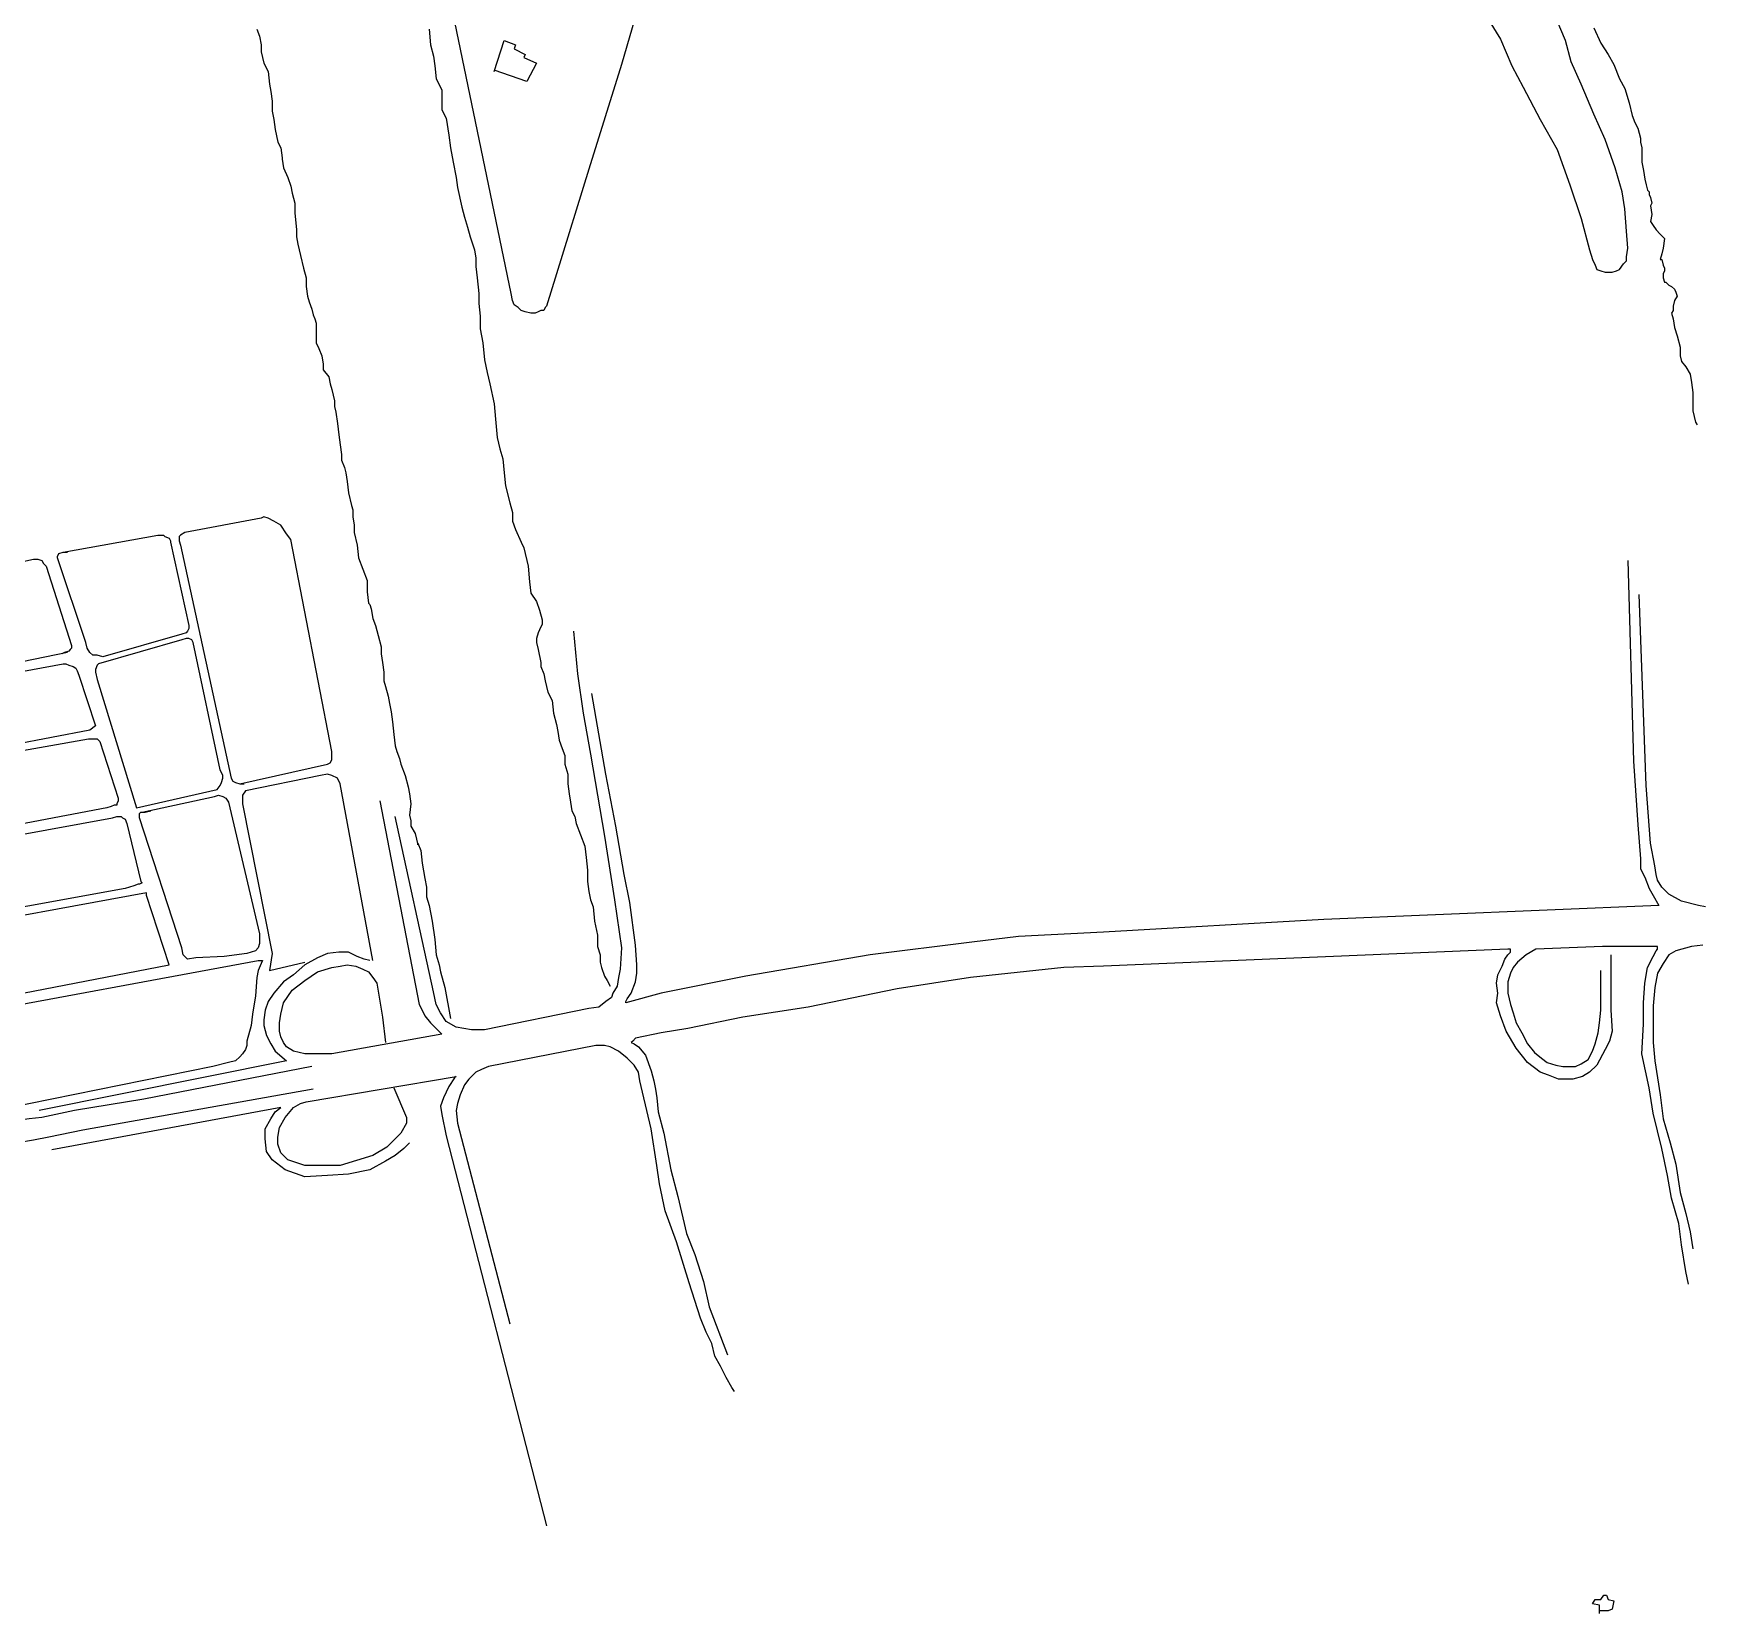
# Model space of a CAD drawing. Header units: metres. Extents: x 633203 to 636749, y 814888 to 818163.
# Drawn here: x 635566 to 636749, y 814967 to 816085 of the extents above; entities that cross this region are included whole.
import ezdxf

# ---------------------------------------------------------------- set-up
doc = ezdxf.new("R2010")
doc.units = ezdxf.units.M

msp = doc.modelspace()

# ---------------------------------------------------------------- linework, layer by layer
at = {"layer": '6', "color": 3}
for points in [[(636001, 816128), (635982, 816063), (635959, 815989), (635936, 815915), (635929, 815892), (635928, 815891), (635927, 815889), (635925, 815889), (635923, 815888), (635921, 815887), (635918, 815887), (635914, 815888), (635911, 815889), (635909, 815891), (635906, 815893), (635905, 815896), (635904, 815901), (635810, 816355)], [(636596, 816094), (636604, 816081), (636612, 816062), (636620, 816047), (636632, 816024), (636644, 816003), (636653, 815978), (636661, 815954), (636667, 815932), (636669, 815925), (636671, 815921), (636672, 815918), (636675, 815917), (636678, 815916), (636683, 815916), (636686, 815917), (636688, 815918), (636691, 815922), (636693, 815924), (636693, 815927), (636694, 815933), (636693, 815945), (636692, 815961), (636690, 815973), (636685, 815990), (636678, 816010), (636670, 816028), (636661, 816049), (636654, 816065), (636650, 816080), (636644, 816094)], [(635712, 815554), (635774, 815568), (635776, 815569), (635777, 815571), (635777, 815573), (635777, 815577), (635748, 815727), (635745, 815731), (635741, 815737), (635736, 815740), (635732, 815742), (635729, 815743), (635727, 815742), (635673, 815732), (635670, 815730), (635669, 815729), (635669, 815726), (635670, 815723), (635706, 815558), (635707, 815556), (635709, 815555), (635712, 815554), (635715, 815554)], [(635587, 815718), (635654, 815730), (635658, 815730), (635659, 815729), (635662, 815728), (635663, 815726), (635663, 815725), (635676, 815666), (635676, 815664), (635675, 815662), (635674, 815661), (635671, 815660), (635615, 815644), (635611, 815645), (635608, 815645), (635606, 815647), (635604, 815650), (635603, 815654), (635583, 815714), (635583, 815715), (635584, 815717), (635587, 815718), (635590, 815718)], [(635471, 815692), (635566, 815713), (635569, 815713), (635572, 815712), (635573, 815710), (635575, 815708), (635593, 815652), (635593, 815650), (635592, 815649), (635591, 815648), (635588, 815647), (635586, 815646)], [(635590, 815647), (635464, 815621)], [(635463, 815616), (635587, 815639), (635589, 815639), (635591, 815638), (635594, 815637), (635596, 815636), (635597, 815634), (635598, 815631), (635610, 815595), (635606, 815592), (635470, 815566), (635468, 815566), (635466, 815567), (635465, 815568), (635464, 815569), (635463, 815570), (635456, 815608), (635457, 815610), (635457, 815612), (635458, 815613), (635459, 815614), (635460, 815615), (635462, 815615)], [(635470, 815562), (635605, 815586), (635608, 815586), (635611, 815586), (635612, 815585), (635613, 815584), (635626, 815544), (635626, 815542), (635625, 815540), (635625, 815539), (635623, 815539), (635621, 815538), (635618, 815537), (635480, 815511)], [(635806, 815429), (635783, 815554), (635781, 815558), (635777, 815560), (635774, 815561), (635769, 815560), (635716, 815549), (635714, 815546), (635714, 815544), (635714, 815540), (635735, 815434), (635733, 815422), (635758, 815428)], [(635643, 815534), (635694, 815545), (635697, 815546), (635700, 815545), (635702, 815544), (635704, 815541), (635726, 815448), (635726, 815446), (635726, 815441), (635725, 815438), (635723, 815436), (635717, 815434), (635701, 815432), (635681, 815431), (635675, 815430), (635672, 815433), (635671, 815438), (635641, 815530), (635641, 815531), (635641, 815532), (635641, 815533), (635642, 815534), (635645, 815534), (635649, 815535)], [(635485, 815505), (635622, 815530), (635625, 815531), (635628, 815531), (635629, 815530), (635631, 815529), (635632, 815526), (635642, 815485), (635643, 815484), (635641, 815483), (635640, 815483), (635637, 815482), (635631, 815480), (635493, 815455)], [(635489, 815441), (635497, 815399), (635498, 815397), (635500, 815396), (635503, 815395), (635507, 815396), (635662, 815426), (635646, 815475), (635646, 815477), (635494, 815449), (635492, 815449), (635491, 815448), (635490, 815446), (635489, 815445), (635489, 815441), (635489, 815437)], [(635508, 815389), (635725, 815429), (635726, 815429), (635727, 815429), (635728, 815429), (635727, 815427), (635725, 815422), (635724, 815417), (635723, 815404), (635721, 815391), (635720, 815383), (635717, 815372), (635717, 815369), (635716, 815366), (635714, 815363), (635712, 815361), (635709, 815358), (635704, 815357), (635693, 815354), (635530, 815321)]]:
    msp.add_lwpolyline(points, dxfattribs=at)
msp.add_lwpolyline([(635639, 815537), (635696, 815550), (635698, 815553), (635699, 815555), (635700, 815558), (635700, 815560), (635698, 815564), (635679, 815654), (635678, 815656), (635676, 815657), (635674, 815657), (635671, 815656), (635612, 815639), (635611, 815638), (635610, 815635), (635610, 815633), (635611, 815628)], close=True, dxfattribs=at)
at = {"layer": '99', "color": 7}
for points in [[(635724, 816088), (635726, 816083), (635727, 816077), (635727, 816072), (635729, 816064), (635732, 816058), (635733, 816049), (635734, 816044), (635735, 816037), (635735, 816030), (635736, 816024), (635737, 816017), (635739, 816008), (635741, 816004), (635742, 815997), (635742, 815996), (635743, 815990), (635746, 815983), (635748, 815977), (635749, 815972), (635751, 815965), (635751, 815958), (635752, 815946), (635752, 815941), (635753, 815936), (635755, 815928), (635757, 815919), (635759, 815912), (635759, 815906), (635760, 815899), (635761, 815895), (635763, 815890), (635764, 815886), (635765, 815883), (635766, 815880), (635766, 815875), (635766, 815866), (635768, 815862), (635770, 815857), (635771, 815851), (635771, 815847), (635775, 815842), (635776, 815837), (635777, 815833), (635779, 815825), (635779, 815821), (635780, 815817), (635781, 815809), (635782, 815801), (635783, 815794), (635784, 815787), (635784, 815783), (635786, 815778), (635787, 815774), (635788, 815768), (635789, 815760), (635791, 815751), (635792, 815748), (635792, 815743), (635793, 815737), (635793, 815732), (635795, 815723), (635796, 815714), (635799, 815706), (635802, 815698), (635802, 815690), (635803, 815682), (635804, 815681), (635805, 815678), (635806, 815671), (635808, 815666), (635810, 815659), (635812, 815651), (635812, 815646), (635813, 815640), (635814, 815633), (635814, 815627), (635815, 815623), (635817, 815616), (635818, 815611), (635819, 815605), (635820, 815598), (635821, 815589), (635822, 815581), (635823, 815577), (635825, 815572), (635826, 815568), (635829, 815560), (635831, 815552), (635832, 815547), (635833, 815540), (635832, 815532), (635833, 815528), (635833, 815524), (635836, 815519), (635838, 815511), (635838, 815512), (635840, 815507), (635841, 815498), (635843, 815487), (635844, 815481), (635844, 815474), (635846, 815468), (635848, 815457), (635850, 815444), (635851, 815433), (635853, 815426), (635854, 815421), (635857, 815410), (635861, 815388)], [(635846, 816088), (635847, 816077), (635849, 816069), (635850, 816062), (635851, 816053), (635855, 816045), (635855, 816031), (635858, 816025), (635860, 816013), (635861, 816004), (635863, 815994), (635865, 815983), (635866, 815976), (635869, 815962), (635871, 815955), (635873, 815948), (635875, 815941), (635878, 815932), (635879, 815926), (635879, 815920), (635880, 815912), (635881, 815901), (635881, 815894), (635882, 815885), (635882, 815876), (635884, 815866), (635885, 815854), (635887, 815845), (635889, 815837), (635892, 815823), (635893, 815812), (635894, 815799), (635896, 815791), (635898, 815784), (635899, 815774), (635900, 815765), (635903, 815753), (635905, 815746), (635905, 815740), (635907, 815734), (635911, 815725), (635913, 815721), (635916, 815708), (635917, 815697), (635918, 815689), (635922, 815683), (635924, 815677), (635926, 815670), (635926, 815667), (635924, 815663), (635923, 815661), (635922, 815657), (635922, 815654), (635923, 815649), (635925, 815640), (635925, 815637), (635927, 815632), (635928, 815627), (635930, 815619), (635933, 815613), (635934, 815604), (635936, 815596), (635937, 815591), (635938, 815585), (635940, 815579), (635942, 815574), (635942, 815568), (635944, 815561), (635944, 815554), (635945, 815547), (635946, 815541), (635947, 815535), (635949, 815531), (635950, 815526), (635953, 815518), (635956, 815510), (635957, 815502), (635958, 815493), (635958, 815485), (635959, 815478), (635960, 815472), (635962, 815467), (635963, 815457), (635965, 815447), (635965, 815439), (635967, 815433), (635967, 815428), (635968, 815424), (635970, 815418), (635972, 815415), (635974, 815411)], [(636670, 816089), (636675, 816078), (636680, 816070), (636684, 816063), (636688, 816053), (636692, 816046), (636695, 816036), (636697, 816027), (636699, 816022), (636701, 816018), (636703, 816011), (636703, 816008), (636704, 816004), (636704, 815999), (636704, 815994), (636705, 815988), (636706, 815982), (636707, 815978), (636708, 815974), (636709, 815973), (636709, 815971), (636710, 815969), (636711, 815965), (636710, 815963), (636711, 815957), (636710, 815952), (636712, 815949), (636714, 815946), (636717, 815943), (636720, 815940), (636719, 815933), (636718, 815929), (636717, 815925), (636718, 815925), (636719, 815921), (636720, 815919), (636720, 815917), (636719, 815915), (636719, 815912), (636720, 815909), (636721, 815909), (636723, 815907), (636725, 815906), (636727, 815904), (636728, 815902), (636729, 815899), (636727, 815896), (636726, 815892), (636726, 815889), (636725, 815887), (636726, 815883), (636727, 815877), (636729, 815871), (636731, 815863), (636731, 815857), (636732, 815853), (636735, 815849), (636738, 815844), (636739, 815838), (636740, 815831), (636740, 815825), (636740, 815818), (636741, 815814), (636742, 815810), (636743, 815808)], [(635892, 816058), (635899, 816080), (635907, 816077), (635906, 816074), (635914, 816070), (635913, 816068), (635922, 816064), (635915, 816051), (635892, 816059)], [(636694, 815712), (636698, 815570), (636701, 815525), (636703, 815501), (636703, 815494), (636706, 815488), (636709, 815480), (636712, 815475), (636716, 815468), (636479, 815458), (636323, 815449), (636263, 815446), (636230, 815442), (636158, 815433), (636070, 815418), (636010, 815406), (635985, 815399), (635985, 815400), (635986, 815402), (635989, 815406), (635992, 815414), (635993, 815420), (635993, 815426), (635992, 815440), (635988, 815470), (635984, 815490), (635978, 815524), (635971, 815561), (635961, 815618)], [(636749, 815467), (636744, 815468), (636732, 815471), (636723, 815476), (636718, 815481), (636715, 815486), (636714, 815490), (636713, 815496), (636710, 815512), (636707, 815553), (636702, 815688)], [(635948, 815662), (635951, 815632), (635955, 815604), (635960, 815575), (635970, 815517), (635977, 815472), (635982, 815438), (635981, 815423), (635980, 815417), (635979, 815411), (635976, 815406), (635975, 815403), (635971, 815400), (635966, 815396), (635959, 815395), (635885, 815380), (635876, 815380), (635865, 815382), (635858, 815386), (635854, 815392), (635851, 815398), (635849, 815407), (635822, 815531)], [(635811, 815542), (635839, 815398), (635841, 815394), (635843, 815390), (635847, 815385), (635855, 815377), (635777, 815363), (635770, 815363), (635758, 815363), (635750, 815365), (635745, 815368), (635743, 815371), (635741, 815375), (635740, 815379), (635740, 815385), (635741, 815391), (635743, 815399), (635749, 815408), (635758, 815415), (635767, 815421), (635777, 815424), (635783, 815425), (635788, 815426), (635794, 815425), (635799, 815423), (635803, 815421), (635806, 815417), (635809, 815413), (635813, 815389), (635815, 815371)], [(635804, 815429), (635800, 815430), (635795, 815432), (635789, 815435), (635782, 815435), (635774, 815434), (635767, 815431), (635758, 815426), (635750, 815419), (635743, 815414), (635736, 815406), (635732, 815400), (635730, 815394), (635729, 815387), (635729, 815383), (635731, 815376), (635734, 815370), (635737, 815365), (635745, 815358), (635570, 815323)], [(636682, 815433), (636682, 815394), (636683, 815379), (636681, 815372), (636678, 815366), (636672, 815355), (636667, 815350), (636662, 815347), (636655, 815345), (636650, 815345), (636645, 815345), (636638, 815348), (636632, 815350), (636623, 815357), (636615, 815367), (636608, 815379), (636604, 815390), (636601, 815399), (636602, 815406), (636601, 815413), (636602, 815419), (636605, 815425), (636607, 815430), (636609, 815433), (636611, 815435), (636611, 815437), (636610, 815437), (636609, 815437), (636323, 815425), (636295, 815424), (636229, 815417), (636177, 815409), (636114, 815396), (636068, 815389), (636029, 815381), (636010, 815378), (635992, 815374), (635990, 815372), (635989, 815371), (635991, 815370), (635994, 815368), (635999, 815362), (636003, 815351), (636005, 815344), (636006, 815338), (636007, 815332), (636008, 815322), (636012, 815307), (636017, 815281), (636022, 815262), (636028, 815236), (636034, 815221), (636040, 815202), (636044, 815184), (636057, 815150)], [(636737, 815200), (636735, 815209), (636732, 815228), (636730, 815243), (636725, 815261), (636722, 815277), (636718, 815296), (636712, 815321), (636709, 815339), (636704, 815363), (636705, 815384), (636705, 815399), (636706, 815413), (636708, 815424), (636712, 815432), (636714, 815436), (636715, 815437), (636715, 815439), (636714, 815439), (636676, 815439), (636629, 815437), (636622, 815433), (636616, 815428), (636613, 815424), (636611, 815420), (636609, 815414), (636609, 815406), (636611, 815398), (636613, 815392), (636615, 815385), (636619, 815378), (636623, 815370), (636628, 815364), (636633, 815360), (636637, 815357), (636643, 815355), (636648, 815354), (636652, 815354), (636657, 815354), (636661, 815356), (636666, 815359), (636669, 815365), (636671, 815370), (636673, 815378), (636674, 815385), (636675, 815394), (636675, 815400), (636675, 815414), (636675, 815422)], [(636747, 815440), (636739, 815439), (636728, 815436), (636723, 815433), (636719, 815427), (636715, 815420), (636713, 815410), (636712, 815397), (636712, 815385), (636712, 815371), (636713, 815358), (636715, 815346), (636717, 815334), (636719, 815317), (636724, 815300), (636728, 815285), (636731, 815265), (636735, 815250), (636738, 815237), (636740, 815225)], [(635763, 815354), (635644, 815331), (635595, 815323), (635572, 815318), (635563, 815317), (635548, 815315), (635510, 815312), (635484, 815311), (635444, 815303), (635393, 815290), (635337, 815278), (635312, 815273), (635283, 815269), (635264, 815269), (635254, 815269), (635242, 815276), (635232, 815285), (635227, 815295), (635220, 815310), (635201, 815359), (635182, 815401)], [(636062, 815124), (636060, 815127), (636056, 815134), (636052, 815142), (636048, 815149), (636046, 815158), (636042, 815166), (636038, 815176), (636030, 815201), (636021, 815230), (636013, 815252), (636009, 815271), (636007, 815284), (636003, 815310), (635997, 815336), (635995, 815344), (635994, 815350), (635991, 815355), (635986, 815360), (635980, 815365), (635974, 815368), (635970, 815369), (635964, 815369), (635888, 815354), (635883, 815352), (635879, 815350), (635874, 815345), (635871, 815341), (635868, 815334), (635866, 815328), (635865, 815323), (635866, 815314), (635903, 815172)], [(635764, 815338), (635601, 815309), (635577, 815304), (635566, 815302), (635555, 815300)], [(635821, 815339), (635830, 815318), (635830, 815314), (635826, 815307), (635816, 815297), (635806, 815291), (635783, 815284), (635758, 815284), (635746, 815288), (635741, 815293), (635739, 815299), (635739, 815304), (635740, 815311), (635744, 815318), (635750, 815325), (635755, 815328), (635759, 815329), (635865, 815347), (635864, 815346), (635860, 815340), (635856, 815332), (635854, 815326), (635855, 815320), (635858, 815305), (635929, 815029)], [(635832, 815300), (635828, 815296), (635822, 815291), (635815, 815287), (635804, 815281), (635789, 815278), (635774, 815277), (635758, 815276), (635744, 815281), (635735, 815288), (635731, 815294), (635730, 815303), (635730, 815310), (635734, 815317), (635737, 815322), (635741, 815325), (635579, 815295)], [(636674, 814967), (636674, 814973), (636669, 814974), (636671, 814977), (636675, 814977), (636677, 814980), (636679, 814980), (636680, 814977), (636684, 814976), (636683, 814970), (636680, 814969), (636674, 814969)]]:
    msp.add_lwpolyline(points, dxfattribs=at)

doc.saveas('drawing.dxf')
